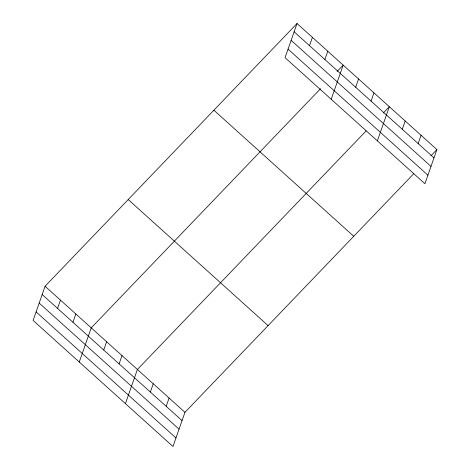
<?xml version="1.0" encoding="UTF-8"?>
<svg xmlns="http://www.w3.org/2000/svg" width="470" height="470" viewBox="0 0 470 470"><rect width="100%" height="100%" fill="white"/><g stroke="black" fill="none" stroke-linecap="round" stroke-linejoin="round"><path stroke-width="0.7" d="M297.017 23.5L285.049 57.669L424.927 183.741L436.894 149.572L297.017 23.5L45.073 286.259L33.106 320.428L172.983 446.5L184.951 412.331L413.718 173.747M57.557 308.408L60.46 300.124M72.944 322.273L75.846 313.995M79.265 362.029L91.233 327.86L320.499 88.754M103.717 350.015L106.62 341.731M119.104 363.88L122.006 355.602M125.425 403.636L137.393 369.467L366.159 130.883M150.341 392.039L153.243 383.755M166.198 406.327L169.094 398.043M309.501 45.649L312.403 37.371M324.887 59.52L327.79 51.236M331.209 99.27L343.176 65.107L337.131 71.411M355.661 87.256L358.563 78.972M371.047 101.121L373.95 92.843M377.369 140.877L389.336 106.708L383.291 113.017M402.291 129.279L405.187 120.996M418.141 143.567L421.044 135.284M430.849 155.881L436.894 149.572M294.12 31.784L433.992 157.855M291.124 40.326L431.002 166.398M288.045 49.127L427.923 175.198M213.874 110.209L353.751 236.281M128.216 199.55L268.088 325.622M45.073 286.259L184.951 412.331M42.171 294.537L182.049 420.615M39.18 303.085L179.058 429.157M36.096 311.886L175.974 437.958"/></g></svg>
